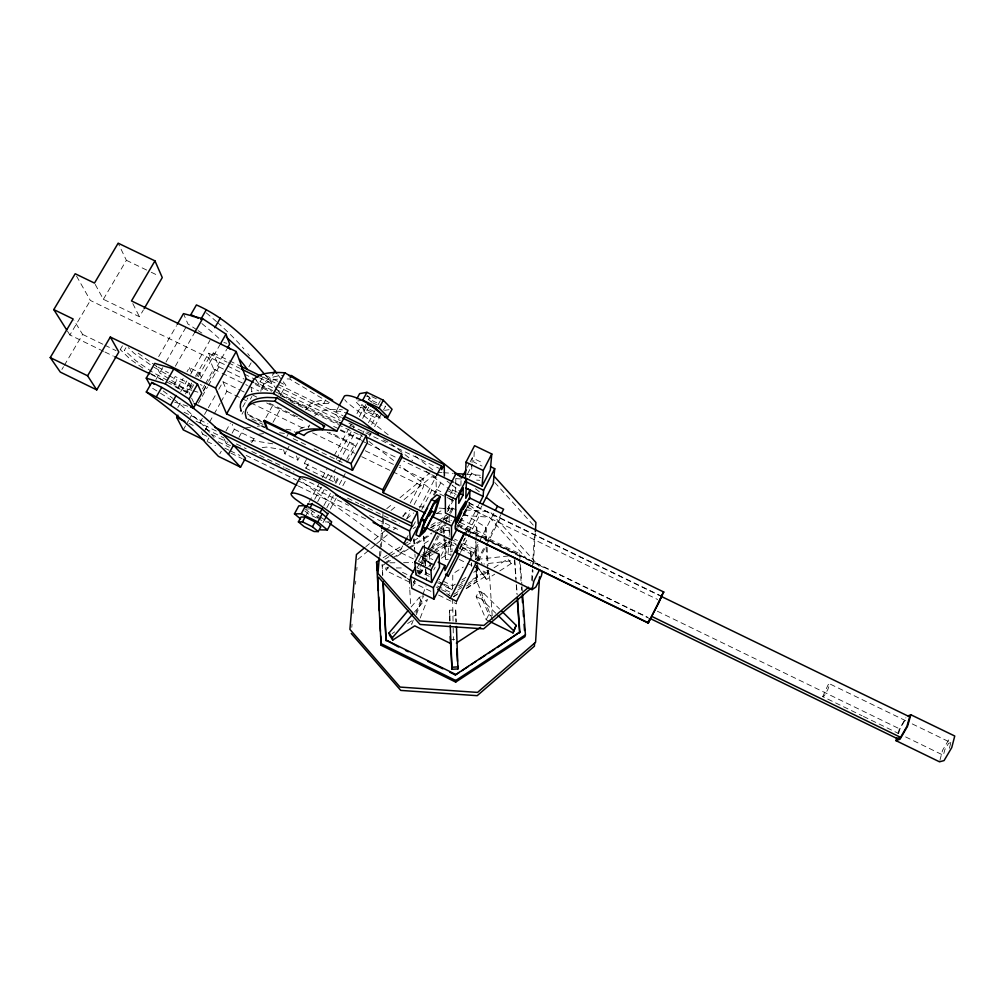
<?xml version="1.0" encoding="UTF-8"?>
<svg xmlns="http://www.w3.org/2000/svg" width="1005" height="1005" viewBox="0 0 1005 1005"><rect width="100%" height="100%" fill="white"/><g stroke="black" fill="none" stroke-linecap="round" stroke-linejoin="round"><path stroke-width="0.75" stroke-dasharray="5 3.75" d="M434.549 553.052L449.461 543.517L449.461 541.607L458.808 546.155M449.763 535.075L449.486 527.298M450.529 494.171L452.69 490.013L452.727 485.553M452.665 588.855L452.803 573.805L463.242 567.096M455.83 478.393L455.617 493.442L454.26 496.055M456.572 601.342L456.521 603.879L438.431 595.023M460.893 485.591L461.056 479.398M338.698 406.523L335.858 411.749L335.733 414.324L339.288 418.495M469.436 502.362L469.297 505.415L457.865 527.55M469.348 477.413L471.508 473.255L471.961 464.009M472.036 462.463L472.25 457.84L483.493 463.267M474.26 451.647L473.719 462.049L482.036 466.056M470.918 556.971L470.83 552.009L460.139 546.808M531.67 580.3L532.349 569.332M532.449 567.762L534.585 533.291M532.298 581.141L532.964 570.338M533.354 564.157L535.263 533.278M458.72 543.077L475.114 551.054L475.365 559.546M475.918 559.647L475.717 542.122M475.918 539.208L476.734 527.21L461.559 519.836M448.318 559.27L445.403 559.433L445.969 552.034L444.461 535.439M476.081 565.953L476.785 581.43L492.437 619.582M468.066 583.415L477.074 577.611L478.016 565.551M478.455 559.973L477.702 542.273M379.388 556.443L379.903 550.263M380.041 548.717L381.586 530.188M382.114 524.007L382.503 519.371M382.629 517.826L383.018 513.203M380.556 556.067L381.197 548.428M381.322 546.896L382.729 530.087M383.244 523.969L383.759 517.864M351.775 627.321L352.039 624.231M352.969 613.452L353.371 608.842M354.313 598.063L354.715 593.44M355.519 584.194L355.783 581.116M356.725 570.338L356.989 567.26M441.358 558.215L447.991 553.969L449.16 540.715L455.943 544.019M485.641 540.828L485.905 527.286L463.041 513.191M466.157 588.729L487.877 574.709L488.367 570.124L469.561 581.192M499.786 570.928L511.181 563.566L511.646 560.727L483.807 564.031M458.406 523.957L519.698 553.755L519.258 556.104L457.175 525.917M949.373 748.298L950.843 742.632L911.422 723.512M939.901 760.37L942.564 750.295L950.114 737.494M898.018 733.524L899.261 729.266L905.92 717.708M898.721 733.11L899.915 729.027L906.133 718.223M905.794 720.773L829.766 683.903L827.919 689.342L824.389 695.736L822.731 696.641L862.014 715.736M822.731 696.641L828.095 684.857L829.766 683.903M465.566 535.766L467.526 530.301L543.253 567.285M413.306 620.072L411.698 624.356L411.522 621.015M415.97 612.924L422.364 595.764M422.891 594.344L426.095 585.764M416.372 614.62L423.557 595.839M420.191 618.062L427.514 599.47L422.577 602.648L414.5 612.02M462.526 516.608L465.604 509.636M465.692 510.678L457.087 526.796M466.32 509.259L469.461 502.161M465.466 509.686L458.318 524.409M486.206 619.758L488.807 614.583L478.92 591.204L476.169 596.631L486.206 619.758L489.611 621.429M495.829 613.264L481.433 599.206L484.196 593.779L478.92 591.204M471.76 556.456L478.908 542.512M479.611 541.105L493.895 513.216M477.249 560.865L484.372 546.908M487.224 541.331L500.766 514.811M478.455 560.928L485.528 547.072M486.232 545.677L501.08 516.583M460.441 552.436L480.365 513.656L468.029 504.007M465.441 530.703L478.882 504.598M459.624 548.127L464.586 538.492M459.649 549.094L465.378 537.977M468.23 532.411L481.81 506.005M433.745 569.91L435.165 567.147M440.881 556.079L448.745 540.866M418.507 561.305L422.1 554.371L432.816 559.597M467.35 467.275L469.448 463.23M470.152 461.885L472.25 457.84M447.476 509.12L453.582 497.362M432.301 564.395L422.477 559.597L427.464 549.999M437.426 530.816L442.401 521.218M443.117 519.849L446.672 513.002M447.376 511.633L453.067 500.666M467.513 474.008L472.337 464.699M415.982 574.822L420.291 566.519M421.007 565.137L423.871 559.609L423.08 547.901M413.432 582.485L414.751 579.923M414.751 580.099L413.382 582.749L431.472 591.618M418.193 573.478L420.932 568.189M423.683 562.888L430.718 549.32M431.434 547.951L439.223 532.926M439.926 531.557L444.888 521.997M445.592 520.628L453.431 505.54M413.294 585.563L415.442 581.393M419.035 574.471L424.072 564.76M424.788 563.378L439.889 534.258M440.605 532.864L449.951 514.849M450.667 513.455L453.544 507.914M434.298 495.327L442.213 480.164M409.374 582.109L386.184 570.74L388.194 566.921M419.55 508.04L435.931 476.759L403.583 461.094M413.444 558.918L399.488 552.097L403.08 545.213M406.686 538.328L408.118 535.577M413.168 525.929L415.329 521.809M421.811 509.409L431.886 490.139L399.789 465.302M433.419 494.925L436.308 489.41L435.931 476.759M403.131 516.733L406.698 509.95M410.254 503.166L423.08 478.769L399.123 467.162M406.937 518.304L410.543 511.432M414.161 504.56L423.532 486.671L423.08 478.769M322.982 522.738L325.143 518.706M330.306 509.095L336.21 498.103M342.856 485.729L345.808 480.239M369.425 436.258L370.908 433.519M374.601 426.648L381.435 413.909M383.521 410.027L385.606 406.146L382.616 406.598M306.462 459.486L304.389 463.292L305.935 468.28L335.155 482.513L333.924 477.664L336.662 472.589M346.775 459.134L354.652 444.512L329.502 432.326M335.155 482.513L338.848 475.654M317.253 517.864L318.698 515.176M323.886 505.54L330.582 493.116M335.783 483.443L339.502 476.546M346.926 462.74L361.059 436.497M361.8 435.115L364.036 430.982M368.496 422.69L376.121 408.52M378.219 404.613L380.33 400.706M326.826 507.801L333.434 495.503M339.313 484.573L342.253 479.109M342.981 477.752L345.18 473.657M371.624 424.474L376.963 414.55L367.252 409.864L361.901 404.487L355.77 415.819M309.05 502.173L318.686 484.36M322.404 477.501L326.851 469.272M334.263 455.567L348.346 429.524M349.099 428.155L351.323 424.035M305.105 517.035L308.736 510.301M314.678 499.297L321.386 486.885M325.859 478.619L329.59 471.722M336.298 459.31L354.175 426.208M359.388 416.56L366.297 403.771M368.408 399.877L369.802 397.277M380.443 418.067L364.363 410.304L367.139 405.178M320.947 518.731L311.098 513.907L312.58 511.181M317.731 501.633L324.351 489.36M329.514 479.8L335.394 468.895M339.074 462.074L355.28 432.05M362.642 418.419L368.647 407.289M366.925 395.179L372.252 400.606L371.41 402.151L366.084 396.736L369.036 396.234M305.935 468.28L310.394 460.076M308.334 427.665L309.766 425.052M306.739 408.997L307.982 407.729A171.717 41.431 27.5 0 1 323.748 403.495L325.595 400.128A171.629 41.795 27.5 0 0 309.791 404.437L305.344 409.94M283.523 449.825L284.88 453.795L297.807 460.089L299.189 457.551M286.915 436.333L289.038 432.477M284.88 453.795L286.274 451.27M286.965 450.001L289.038 446.22M274.001 391.121L280.847 394.437L285.935 385.279L277.644 374.526M273.008 422.314L280.583 408.608M251.577 442.665L256.25 435.517M265.91 417.678L274.277 402.59M219.831 453.82L221.263 451.27M241.991 414.186L243.524 411.46M250.383 399.173L251.903 396.447M272.631 390.468L258.938 383.835L263.31 375.996M230.447 445.692L226.263 443.657L227.733 441.032M232.117 433.18L234.303 429.261L232.193 424.298M262.004 387.34L263.812 384.073M277.129 389.714L269.692 380.267L273.398 373.609M238.939 437.426L243.373 429.462M225.937 431.095L230.384 423.143M242.795 406.975L247.808 398.005M206.93 436.296L202.721 434.248L208.764 423.507M209.517 422.163L213.299 415.454M214.052 414.11L220.108 403.369M220.861 402.025L226.904 391.284L222.997 381.774L218.374 389.965M207.394 440.63L208.852 438.042M248.863 366.812L251.099 362.83M199.895 422.703L203.751 415.882M204.518 414.512L207.595 409.06M208.374 407.691L217.608 391.322M202.445 388.973L204.693 385.003M205.447 383.684L213.701 369.124L208.99 357.868L90.362 300.457L75.965 275.094M203.286 390.681L207.809 382.704M208.563 381.372L226.678 349.426M203.475 391.146L205.736 387.164L200.284 384.526M183.249 429.864L185.523 425.844M186.277 424.512L188.551 420.492M189.317 419.148L193.111 412.452M198.425 403.068L201.465 397.704M202.219 396.359L207.532 386.988M208.299 385.644L218.927 366.888L213.261 352.969L210.535 357.767L226.037 365.267M189.078 383.282L190.674 386.649L187.169 392.804L185.548 389.463L189.078 383.282L175.184 376.536L171.654 382.704L168.966 381.234M177.785 407.452L180.862 402.038M185.498 393.897L191.666 383.056M195.523 376.285L208.651 353.232L227.004 362.114M192.181 384.639L187.546 392.792L173.363 386.083L176.867 379.953L190.674 386.649M196.829 376.486L199.141 372.415L189.342 367.654L187.018 371.737M190.988 396.887L189.066 392.905L193.663 384.815M198.261 376.737L208.99 357.868M200.623 378.734L219.831 344.941M177.722 388.018L183.149 378.521M180.712 391.636L186.817 380.92M190.686 374.149L209.982 340.293M175.347 366.222L194.819 332.253M155.913 379.526L162.848 367.466M165.976 362.026L186.327 326.638M158.652 356.649L176.491 325.721M122.434 345.82L120.248 349.577L124.444 350.28L125.901 347.78M95.224 284.415L103.352 299.289L139.431 316.738L143.363 309.98M61.921 369.413L63.516 366.725M64.307 365.38L82.611 334.401L73.943 320.281M103.352 299.289L126.379 260.295L118.163 243.185M103.553 351.335L69.91 334.979L90.362 300.457M458.242 523.668L461.81 517.776M417.1 567.473L419.738 563.692M420.618 562.436L425.002 556.142L430.09 552.901M419.098 573.729L425.542 565.111M420.027 574.119L422.753 570.501L417.502 567.938M411.145 606.982L419.173 597.573L424.11 594.395M464.787 533.14L467.526 530.301M365.895 546.645L369.451 543.692M374.187 539.76L384.84 530.904M386.02 529.924L391.95 524.999M402.603 516.155L409.701 510.251M357.667 559.559L369.589 549.647M370.782 548.655L375.556 544.685M376.737 543.692L388.671 533.781M393.445 529.811L395.819 527.826M406.56 518.894L413.708 512.952M386.762 508.668L392.779 503.681M399.99 497.701L430.077 472.79M391.02 510.414L396.975 505.49M404.111 499.573L431.484 476.885L439.26 477.438M457.765 590.061L461.634 587.573M392.113 633.539L394.701 631.869M407.641 623.515L414.713 618.954M476.759 566.054L483.267 574.734L488.945 571.066M494.008 567.8L507.927 558.818L511.181 563.566M453.883 594.231L460.29 590.098M466.697 585.965L476.948 579.357M457.677 593.754L452.589 597.045L448.481 595.035M466.596 588L476.785 581.43L475.981 568.918M453.368 596.983L457.2 594.508M474.825 563.591L486.508 579.496L494.711 574.194M476.131 558.818L478.669 557.172M455.328 584.144L452.69 585.84L439.16 579.219M461.898 579.91L465.855 577.36M473.744 572.285L477.689 569.735L477.199 562.096M461.056 582.536L464.813 580.111M458.506 585.865L462.25 583.453M418.407 572.913L427.339 567.197M428.607 566.38L431.158 564.747M425.668 569.596L426.384 580.538L424.738 552.059L427.313 550.413M428.595 549.597L445.303 538.931M428.695 551.481L424.864 553.931L425.002 556.142M429.977 550.665L446.597 540.049M435.178 549.647L449.16 540.715M433.306 553.843L429.587 556.23L429.487 554.371L431.987 552.775M433.23 551.984L449.461 541.607M431.07 525.288L437.527 521.193M438.821 520.364L446.559 515.439M383.119 557.775L387.038 555.288M388.345 554.459L402.729 545.3M404.035 544.471L407.955 541.984M430.178 527.839L438.017 522.851M443.255 519.522L445.868 517.864L451.433 520.577M431.283 527.763L441.861 521.017M443.192 520.175L448.481 516.809M384.978 559.195L388.948 556.657M390.279 555.815L404.839 546.544M406.171 545.702L419.412 537.286M430.002 530.539L440.592 523.793M384.739 562.976L391.284 558.818M392.591 557.989L406.975 548.818M408.281 547.989L431.836 532.989M433.142 532.16L443.607 525.489M382.779 575.036L382.302 565.639L384.915 563.968M386.209 563.139L391.435 559.823M396.648 556.494L408.394 549.006M409.701 548.177L431.886 534.057M437.1 530.728L446.233 524.912M424.198 543.642L429.449 540.288M441.27 532.763L449.147 527.738L449.147 536.469M413.168 528.517L415.781 526.859M436.698 513.58L445.843 507.764M458.82 587.523L462.853 585.149M950.843 742.632L948.582 743.323L944.863 749.617L943.381 755.27L904.098 736.175M362.717 400.166L355.443 401.372L364.363 410.304M384.576 410.367L389.073 409.701M245.597 427.929L251.489 427.1M257.393 426.283L260.345 425.881M258.561 434.248L264.491 433.444M250.559 441.032L253.486 440.693L272.971 443.858M262.154 447.577L266.564 447.074L281.978 449.574M508.379 555.953L478.845 559.195L482.262 564.22M451.71 639.582L454.649 639.406M449.763 621.077L449.486 610.236L455.692 609.872L456.283 621.856M450.026 620.675L449.825 616.015L456.044 615.65M443.858 533.831L443.632 527.625L448.016 527.386M443.67 530.703L449.486 530.376M445.63 546.356L451.785 546.004L452.137 551.682L445.969 552.034M306.713 509.007L309.465 508.957M389.915 562.8L395.995 562.75M403.583 562.687L412.703 562.612M388.734 567.951L385.694 567.963L386.184 570.74M396.297 567.951L403.872 567.951M330.293 521.909L324.678 521.909L317.894 518.593M323.748 403.495L330.821 403.57L289.566 378.998L284.151 378.885M438.959 472.35L442.024 472.564M443.557 472.677L452.765 473.33M466.571 474.31L481.91 475.403M456.37 478.656L461.031 478.996M476.584 480.101L479.687 480.327M419.072 506.646L425.228 507.085M439.11 508.065L456.056 509.271M465.315 509.924L489.975 511.671L539.095 566.267M436.647 513.492L444.411 514.045M463.041 515.364L489.435 517.236L530.678 563.114M285.923 429.236L290.445 429.914L295.696 432.464M279.516 432.715L285.709 433.632M223.864 342.504L226.778 343.295M191.641 390.304L182.96 387.691L170.046 379.475M193.086 390.731L198.877 392.478M174.694 402.176L187.709 406.196M126.379 260.295L149.846 271.589M151.227 272.255L158.137 275.571M371.913 396.661L378.923 400.04M372.252 400.606L381.95 405.291M372.805 402.817L379.739 406.158M471.508 473.255L481.018 477.852M265.408 375.355L277.719 381.31M279.089 381.963L285.935 385.279M213.261 352.969L228.273 360.23M229.63 360.895L240.547 366.172M262.72 376.888L342.893 415.668M228.411 362.792L239.705 368.257M259.478 377.817L275.006 385.33M276.413 386.02L341.361 417.439M348.936 423.168L355.833 426.497M366.863 431.836L373.76 435.178M383.42 439.851L390.317 443.18L412.703 460.705M227.444 365.958L242.946 373.458M244.353 374.136L273.95 388.458M275.357 389.136L340.193 420.517M350.054 425.291L438.846 468.255M338.132 422.025L279.29 393.545L278.85 394.362L306.538 407.766M254.73 382.993L271.677 391.196M280.156 395.304L338.095 423.344M218.927 366.888L225.949 370.28M227.356 370.971L244.228 379.136M255.471 384.576L270.935 392.063M290.608 401.585L352.454 431.534M353.861 432.213L362.303 436.296L359.878 434.424M454.737 482.764L461.672 486.131M455.391 483.87L460.654 486.42M333.647 426.359L339.263 429.085M340.67 429.763L361.725 439.964M213.701 369.124L220.736 372.528M222.143 373.207L247.456 385.468M248.863 386.159L258.712 390.92M340.293 430.442L359.978 439.976M361.385 440.655L365.606 442.702M367.013 443.381L396.548 457.69M251.401 391.598L252.004 391.887L251.175 387.892M452.69 490.013L457.878 492.525M252.67 395.078L256.853 397.113M269.415 403.193L298.749 417.414M222.997 381.774L239.906 389.978M241.313 390.656L244.14 392.025M266.677 402.955L303.309 420.706M327.266 432.326L358.27 447.351M365.305 450.768L393.495 464.423M448.343 491.043L456.27 494.887M468.606 502.638L661.642 596.229M468.833 503.103L660.109 595.839M436.308 489.41L443.18 492.752M431.886 490.139L445.743 496.859M447.125 497.525L454.046 500.892M466.998 507.023L657.71 599.533M449.662 498.97L453.557 500.854M226.904 391.284L240.949 398.106M242.356 398.784L249.378 402.188M250.785 402.867L302.744 428.08M312.58 432.854L354.715 453.293M361.737 456.697L391.234 471.006M392.641 471.684L423.532 486.671M456.408 509.975L448.456 506.105L448.469 510.691M657.333 611.203L899.915 729.027M247.946 414.361L263.247 421.798M82.611 334.401L103.515 344.552M104.909 345.23L116.065 350.657M262.154 422.062L248.147 415.266L247.406 412M293.196 438.632L306.098 444.901M314.075 448.77L342.152 462.413M251.79 418.947L262.983 424.386M863.421 716.414L898.495 733.449M460.114 522.462L485.239 534.673M171.654 382.704L185.548 389.463M104.947 352.014L113.364 356.109M151.215 374.501L189.066 392.905M457.526 524.836L647.647 617.271M456.974 524.924L650.336 618.929M450.114 522.487L445.893 520.427L445.868 517.864M234.303 429.261L253.763 438.72M304.389 463.292L333.924 477.664M454.649 539.145L457.388 540.489M462.89 543.165L475.252 549.182M450.516 539.082L457.35 542.411M461.383 546.67L474.963 553.29L481.772 563.114M184.028 412.238L207.922 423.871M449.461 543.517L458.77 548.052M460.089 548.705L470.729 553.881M196.088 421.195L217.256 431.509M205.397 428.859L223.688 437.778M236.351 443.946L246.2 448.745M251.828 451.496L284.189 467.262M285.596 467.953L294.038 472.061M347.516 498.128L358.772 503.618M360.179 504.296L399.575 523.505M189.015 423.419L193.148 425.429M211.037 434.16L227.909 442.388M301.651 478.33L327.04 490.716M218.148 441.76L229.366 447.238M246.187 455.441L296.676 480.063M298.083 480.754L348.559 505.377M369.601 515.64L400.442 530.678M447.991 553.969L451.006 555.438L450.152 541.343M459.185 559.421L465.981 562.737M467.35 563.403L489.435 574.169L492.224 616.253M224.768 448.13L228.914 450.152M230.296 450.818L239.956 455.541M207.105 441.509L215.522 445.617M230.962 453.155L242.18 458.632M298.322 486.031L366.247 519.17M423.871 559.609L434.763 564.998M419.022 561.644L424.613 564.37M316.537 517.927L308.397 513.944L304.804 510.904M476.169 596.631L481.433 599.206M429.826 574.659L425.869 572.724L425.693 569.659M416.799 570.3L430.165 576.832M438.884 581.619L442.916 583.578M444.248 584.232L452.3 588.176M437.602 582.686L452.288 589.872M437.426 585.953L451.232 592.711M436.107 586.983L440.24 589.005M441.61 589.671L449.851 593.716M446.685 593.704L449.361 595.01M402.49 572.322L409.311 575.651M488.807 614.583L491.081 615.701M157.785 366.963L168.488 372.855M167.634 380.493L152.886 372.403L136.064 360.858L124.444 350.28M150.411 373.395L163.916 380.857M153.953 367.252L167.433 374.714M168.777 375.468L176.867 379.953M440.517 582.988L452.15 589.922M152.634 388.282L159.129 392.365M160.423 393.181L170.812 399.726M168.752 378.659L159.707 372.918L156.19 366.096M196.792 329.753L187.897 323.911L183.475 313.623M198.06 330.595L201.867 333.095M156.441 366.222L137.559 352.717M142.861 368.094L130.261 359.275L120.248 349.577M150.185 364.589L133.853 353.082L128.313 347.667M310.658 509.987L319.527 516.269M320.796 517.173L328.409 522.562M407.038 578.264L409.575 580.061M399.488 552.097L304.075 483.305L300.307 479.435M420.593 555.778L434.474 565.878M368.91 441.421L394.852 461.483M426.095 471.182L445.831 486.621M447.062 487.588L455.692 494.347M388.194 434.826L347.705 402.98A20.766 5.377 28.8 0 1 344.753 399.676M415.178 456.056L434.801 471.496M447.074 481.144L450.755 484.046M451.986 485.013L460.566 491.759M475.44 488.706L480.327 492.601M305.344 509.033L311.098 513.907M484.196 593.779L499.611 609.017M212.068 435.266L214.128 437.477M494.724 482.463L533.944 525.879M265.647 375.531L269.692 380.267M256.049 380.242L258.938 383.835M278.058 390.895L280.847 394.437M486.885 570.488L489.435 574.169M483.267 574.734L486.508 579.496M419.173 597.573L422.577 602.648M67.486 331.173L69.91 334.979M132.798 303.56L139.431 316.738M201.477 431.723L202.721 434.248M191.628 398.219L193.55 402.201M189.342 367.654L192.458 374.425M224.065 438.821L226.263 443.657M199.141 372.415L202.143 379.124M208.651 353.232L210.535 357.767M296.462 455.906L297.807 460.089M382.302 565.639L382.126 564.647L382.679 575.425M451.258 541.695L451.785 546.004M443.632 527.625L444.298 533.869M422.1 554.371L422.477 559.597M519.698 553.755L520.025 558.428M520.464 564.672L521.897 584.935M522.01 586.493L522.336 591.179M519.472 559.195L521.005 580.903M521.444 587.096L521.658 590.199M514.786 560.187L516.093 578.943M516.532 585.199L517.186 594.571M514.497 559.622L516.13 583.013M516.243 584.571L516.897 593.917M486.056 546.996L487.475 568.541M487.576 570.086L487.877 574.709M476.734 527.21L477.312 536.243M475.817 540.715L477.099 560.576M476.408 567.134L477.074 577.611M475.114 551.054L475.604 558.504M470.83 552.009L471.131 556.67M471.521 562.875L471.722 565.978M471.32 563.139L471.508 566.23M423.721 536.18L424.474 547.851M424.562 549.245L424.738 552.059M425.052 560.25L425.253 563.365M449.486 610.236L449.825 616.015M443.959 535.401L445.403 559.433M485.905 527.286L486.696 541.054M487.048 547.172L488.103 565.539M429.487 554.371L430.215 567.059M423.67 536.218L425.341 563.541M414.073 538.705L414.851 552.599M414.939 554.144L415.115 557.222M413.759 539.183L414.274 548.315M409.198 578.805L409.713 588.34M409.801 589.885L410.743 607.007M452.614 598.591L453.067 621.756M453.18 627.937L453.418 640.286M455.692 609.872L455.881 622.271M449.147 516.897L449.147 523.09M335.858 411.749A20.816 5.163 28.7 0 1 346.461 413.143M299.892 429.185A169.054 38.492 27.5 0 1 308.849 426.082M260.835 391.41A182.784 44.082 27.9 0 1 281.45 378.822M314.779 415.882A160.913 38.793 27.5 0 1 342.353 409.814M262.556 389.689A182.684 44.471 27.9 0 1 283.322 375.43M206.226 312.857A186.716 43.077 31 0 1 216.427 321.575M217.507 322.517A186.716 43.077 31 0 1 243.863 348.873M247.733 353.572A186.716 43.077 31 0 1 249.479 355.833M201.854 323.522A186.98 42.047 30.9 0 1 220.133 339.464M163.212 390.97A188.84 34.811 30.1 0 1 172.634 398.294M173.752 399.186A188.84 34.811 30.1 0 1 210.233 433.193M364.614 406.899L360.217 407.59L365.581 412.955L375.305 417.653L379.764 417.025L374.438 411.648L364.614 406.899"/><path stroke-width="1.5" d="M426.597 527.889L451.446 539.999L451.521 525.904L455.617 517.977L455.893 499.447L466.496 479.008L455.893 473.883L445.278 494.284L445.454 513.027L455.617 517.977M456.458 626.517L457.941 668.928L452.011 669.28L450.227 625.336M455.529 525.803L455.491 529.007L647.961 622.635L650.072 619.105L648.238 623.1L455.529 529.359L455.353 525.339L462.375 509.435L469.448 497.839L663.765 592.008L648.238 623.1M455.554 524.233L455.604 520.954L460.755 509.397L465.78 501.269L465.692 503.555M449.8 672.232L455.328 674.958L519.811 632.082L517.399 597.699M379.199 560.275L376.586 561.933L381.146 645.285L455.68 682.081L455.73 680.486L525.414 634.833L522.562 594.294M463.066 495.038L463.292 487.701L458.908 496.156L458.745 503.367L463.066 495.038L459.172 493.154M466.006 462.162L465.441 478.003L482.111 486.056L490.352 470.076L491.784 453.996L474.574 445.692L466.006 462.162L483.254 470.491L482.111 486.056M466.496 479.008L465.767 498.354L470.001 490.164L465.843 488.154M469.574 499.309L470.001 490.164M534.597 643.112L534.409 646.19L477.187 695.674L400.744 690.41L351.235 633.477M539.559 576.795L535.577 642.283L477.563 692.407L400.078 687.081L349.891 629.381L356.423 554.521L364.715 547.637M535.364 531.733L535.929 522.474L494.184 476.282M479.586 503.229L483.116 496.357L483.593 490.302L494.724 468.682L490.515 466.647M379.262 557.989L377.968 573.428L419.726 620.939L483.983 625.412L528.592 587.247M381.724 528.643L381.975 525.552M494.724 468.682L493.254 483.757L482.526 504.611M489.611 621.429L513.04 632.899L516.143 625.361L501.822 611.203M464.787 533.14L459.046 544.295L456.132 552.474L532.072 589.659L533.931 580.965L539.559 569.709M516.143 625.361L513.04 632.899M542.311 571.644L541.356 575.991L535.803 587.096L532.072 589.659M497.312 647.496L519.811 632.082M525.414 634.833L524.937 636.705L455.68 682.081M895.945 740.622L939.512 761.815L944.059 760.584L951.748 747.594L954.75 736.024L910.857 714.756L907.578 726.163L900.065 739.19L895.945 740.622L896.774 737.783M420.844 519.736L415.957 534.823L419.412 536.507L424.939 531.369L432.665 516.545L432.703 517.5L435.266 512.588L440.253 496.533L436.823 494.862L431.409 499.523L420.844 519.736L424.336 521.432L419.412 536.507M419.261 526.947L421.472 520.15M425.391 520.477L421.397 532.7L425.869 528.58L434.235 512.512L438.293 500.289L433.934 504.121L425.391 520.477L421.912 518.794L427.615 507.889M425.869 528.58L422.452 526.909L430.831 510.867L433.067 504.058M457.426 521.947L461.772 512.073M647.961 622.635L649.092 620.16M657.647 604.972L661.642 596.229M658.036 604.093L661.504 596.518L909.663 716.841L906.899 726.414L900.593 737.343L897.138 738.562L650.461 618.64L657.458 605.349M476.533 562.26L456.572 601.342L450.353 598.289L471.056 557.85M495.327 510.427L497.462 506.244L486.445 497.475M501.482 513.404L503.618 509.221L497.462 506.244M445.554 574.609L448.343 575.978L459.737 553.818M431.61 582.473L439.474 567.222L439.122 554.32L422.979 546.444L414.801 562.159L415.982 574.822L431.61 582.473L430.982 570.074L439.122 554.32M415.618 566.858L410.568 576.568L411.849 588.327L433.921 599.143L433.394 587.749L444.863 565.476L438.167 562.21M464.021 533.454L444.926 570.564L444.863 565.476M433.921 599.143L457.514 553.265M483.254 470.491L491.784 453.996M451.446 539.999L457.149 528.932M461.76 478.053L465.956 469.963M428.168 548.63L436.71 532.185M373.119 522.525L410.543 540.791L419.902 522.876M424.336 521.432L434.889 501.219L440.253 496.533M431.886 510.942L429.311 515.854L429.273 514.887M410.543 540.791L409.575 530.954L411.962 526.394L411.661 523.115L417.414 512.123L194.191 403.533M436.635 475.415L441.61 465.931L342.78 418.118M344.225 416.309L444.248 464.687L441.672 469.624L441.61 465.931M403.796 543.831L406.686 538.328M425.027 513.015L383.181 492.664L382.754 489.787L401.673 454.134L366.348 437.024M383.181 492.664L401.987 457.225L401.673 454.134M318.221 531.595L320.821 526.758L315.068 521.909L305.105 517.035L300.998 517.06L298.397 521.884L304.201 526.695L314.062 531.532L318.221 531.595L312.454 526.771L302.48 521.884L298.397 521.884M325.143 518.706L328.095 513.216M248.21 405.379A186.528 42.474 27.8 0 1 267.493 397.44L276.777 397.817L324.59 426.057L322.718 429.487L320.846 429.261A169.142 38.14 27.5 0 0 298.07 432.502L295.118 435.341L264.39 420.417L263.938 421.246L266.576 428.532L352.504 470.29L367.34 442.677L366.147 435.592L339.527 422.703M320.407 529.874L327.379 529.962L331.7 521.909L322.216 513.794L305.621 505.678L298.812 505.829L294.452 513.857L300.482 518.882M384.915 417.439L387.905 417.037L392.063 409.261L383.32 400.229L366.951 392.339L359.652 393.621L356.85 398.784M312.454 526.771L315.068 521.909M320.168 512.437L322.404 508.304M327.379 529.962L317.856 521.909L322.216 513.794M387.905 417.037L379.099 408.068L383.32 400.229M352.504 470.29L351.097 463.581L366.147 435.592M294.452 513.857L301.236 513.781L305.621 505.678M366.951 392.339L362.717 400.166L379.099 408.068M306.085 507.663L308.309 503.543M302.48 521.884L305.105 517.035M310.206 507.575L312.442 503.442M296.915 432.062L304.038 435.517A161.403 36.733 27.5 0 1 336.876 431.057L348.044 410.455L284.918 372.817A193.676 46.745 27.9 0 0 252.343 381.913L241.351 401.548M291.488 493.267L300.231 477.212A21.03 4.284 28.3 0 1 327.241 487.802L419.336 554.848M339.414 405.216L344.388 396.083A20.766 5.377 28.8 0 1 371.41 405.907L460.755 477.023M295.118 435.341L296.324 433.155M240.534 467.162L245.484 458.23C218.638 428.318 188.651 399.525 151.793 382.478L146.315 391.988A189.103 33.781 30 0 1 205.95 443.218L218.412 456.358L240.534 467.162C213.362 437.527 183.149 409.06 146.315 391.988M290.206 377.867L291.463 375.581L332.68 400.166M266.576 428.532L267.029 427.728L264.39 420.417M240.647 410.819L241.263 411.12L240.333 407.264A194.267 44.258 27.8 0 1 273.398 393.545L284.918 372.817M246.351 418.482L245.333 414.06A186.629 42.084 27.8 0 1 265.596 400.857L274.868 401.271L276.777 397.817M228.474 454.21L233.537 445.127L300.231 477.212M273.398 373.609L274.88 370.945C252.996 344.702 228.135 318.962 196.427 304.93L190.812 314.666A186.98 42.047 30.9 0 1 193.337 316.65M382.754 489.787L226.615 413.872L246.25 378.885L236.213 351.524L131.479 300.935L154.958 260.873L118.163 243.185L94.483 283.071L75.199 273.749L53.793 309.59L66.682 329.904M226.615 413.872L215.547 388.081L236.213 351.524M190.598 407.088L193.488 407.98L201.779 393.344L197.545 384.136L173.79 368.936L154.783 363.37L146.253 378.156L149.883 384.802M227.431 348.094L229.693 344.099L225.974 334.125L202.608 318.66L183.475 313.623L177.269 324.376M204.291 440.14L183.249 429.864L176.641 417.377L177.898 415.166M193.488 407.98L189.103 398.998L197.545 384.136M220.597 343.584L225.974 334.125M170.699 405.002L176.126 395.505M214.831 327.668L220.384 317.932M156.328 396.862L161.792 387.34M200.724 319.452L206.314 309.703M146.253 378.156L165.222 383.872L173.79 368.936M194.819 332.253L202.608 318.66M96.744 389.89L118.841 352.001L110.324 337.027L87.598 375.795L96.744 389.89L60.325 372.114L50.25 357.592L73.164 319L53.793 309.59M144.155 308.636L162.27 277.568L154.958 260.873M463.117 509.485L465.993 504.774M661.617 595.312L663.765 592.008M450.454 643.426L414.738 625.851L392.754 640.059L389.525 635.198L389.061 632.886L408.131 610.525M392.754 640.059L392.314 637.786L412.49 614.357M456.132 552.474L457.991 550.501M531.18 588.139L483.593 628.879L420.065 624.457L378.759 577.46M455.328 674.958L459.272 672.383M461.885 670.674L468.456 666.378M471.069 664.657L476.32 661.227M478.945 659.506L485.503 655.222M488.129 653.501L494.686 649.205M456.358 643.074L480.666 627.246M908.055 715.862L910.857 714.756M452.036 667.232L458.004 666.868M307.945 504.221L312.078 504.121L322.027 508.982L327.731 513.894M288.749 375.531L291.463 375.581M454.298 473.443L465.039 474.209M322.706 425.844L324.59 426.057M190.812 314.666L198.249 318.258M367.704 404.45L376.121 408.52L381.435 413.909M240.547 366.172L261.325 376.222M241.125 368.948L258.059 377.139M465.277 481.445L483.593 490.302M246.25 378.885L253.31 382.302M466.446 488.279L483.116 496.357M401.987 457.225L453.343 482.099M445.278 494.284L455.893 499.447M110.324 337.027L215.547 388.081M431.409 499.523L434.889 501.219M263.938 421.246L351.097 463.581M247.758 419.16L258.963 424.6M261.765 425.969L264.566 427.326M651.906 616.467L900.593 737.343M114.771 356.788L149.808 373.822M430.831 510.867L434.235 512.512M431.999 516.407L451.521 525.904M214.944 427.288L411.661 523.115M220.07 432.891L411.962 526.394M176.641 417.377L184.895 421.409M335.494 494.837L409.575 530.954M50.25 357.592L87.598 375.795M243.587 459.323L296.915 485.34M414.801 562.159L430.982 570.074M301.236 513.781L317.856 521.909M410.568 576.568L433.394 587.749M382.993 581.581L385.995 640.047L455.353 674.255M385.995 640.047L398.608 646.981M405.53 650.398L408.294 651.755M427.665 661.315L442.878 668.815M380.707 643.464L455.73 680.486M273.398 393.545L336.876 431.057M274.868 401.271L322.718 429.487M165.222 383.872L189.103 398.998M305.583 506.382L295.432 499.196A21.08 4.058 28.3 0 1 295.219 493.267A21.08 4.058 28.3 0 1 318.497 504.02L413.583 572.008M329.678 523.454L405.769 577.36M437.665 589.232L450.353 598.289M445.818 574.144L448.343 575.978M378.533 433.959L362.88 421.723A20.816 5.163 28.7 0 0 346.461 413.143M226.414 337.19L255.534 363.709L264.629 374.35M498.04 615.437L513.53 630.575M274.88 370.945L276.727 373.332M389.061 632.886L392.314 637.786M376.586 561.933L377.352 570.476M417.414 512.123L418.306 523.856M522.098 596.405L522.537 602.598M523.09 610.349L523.517 616.555M524.07 624.306L524.51 630.499M517.336 600.161L519.623 632.899M456.735 649.155L457.476 661.315M457.752 665.888L457.941 668.928M452.011 669.28L450.152 636.567M383.181 582.875L386.159 640.838M377.666 576.707L378.382 590.739M378.697 596.97L379.4 610.99M379.727 617.233L380.43 631.253M380.669 635.926L381.146 645.285M444.248 464.687L444.373 476.031M228.122 347.165A186.98 42.047 30.9 0 1 230.233 349.288M239.579 359.463A186.98 42.047 30.9 0 1 247.368 369.476M151.793 382.478A188.84 34.811 30.1 0 1 154.393 384.375"/></g></svg>
